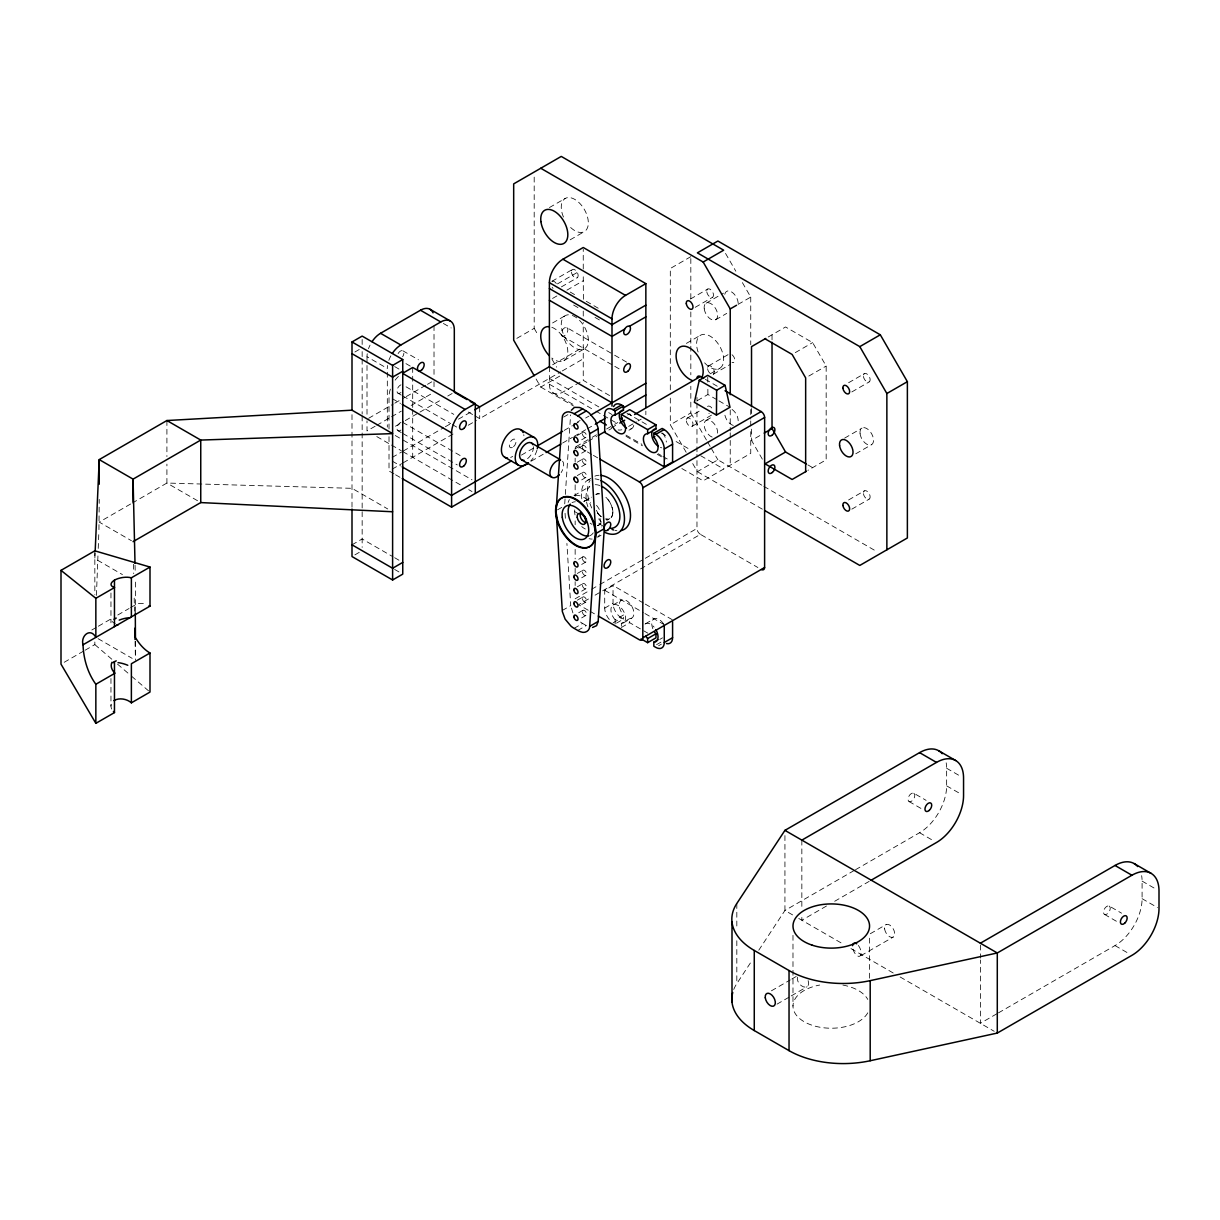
<?xml version="1.0" encoding="UTF-8"?>
<svg xmlns="http://www.w3.org/2000/svg" width="1220" height="1220" viewBox="0 0 1220 1220"><rect width="100%" height="100%" fill="white"/><g stroke="black" fill="none" stroke-linecap="round" stroke-linejoin="round"><path stroke-width="0.75" stroke-dasharray="5 3.75" d="M352 507.154L352 410.179M583.251 269.01L583.251 249.292M869.555 978.181L869.555 935.328M135.313 611.754L135.435 604.83M96.426 595.436L97.935 555.954M98.225 548.436L98.881 531.524M98.942 529.632L99.232 499.392M95.084 553.041L94.84 558.653L122.442 574.589M564.723 503.86L565.226 496.296M565.348 494.405L570.594 414.891M733.754 989.451A76.57 44.21 0 0 1 736.819 983.61L751.459 961.345M758.779 950.212L784.933 910.471L853.893 870.653M777.033 1004.136L789.676 996.816M791.246 995.901L807.045 986.751M549.442 207.552L565.226 198.448M354.898 352L359.244 349.5M570.167 239.806L584.365 231.602M130.601 504.012L99.232 522.114L131.455 540.719M132.248 503.067L166.911 483.044L352 488.32L387.731 508.953M551.897 281.332L572.393 269.498M557.448 283.894L578.417 271.801M561.413 286.883L577.182 277.779M552.553 298.442L557.311 295.697M566.919 290.146L583.251 280.722M368.638 418.277L393.16 404.125M394.792 403.179L404.598 397.522M406.229 396.576L425.841 385.245M427.473 384.315L434.015 380.533L434.015 388.906M516.838 338.352L534.192 328.332L534.192 175.863M552.599 322.949L565.226 315.675M375.18 426.222L367.006 430.934L367.006 420.885M376.812 425.277L389.881 417.728M391.529 416.782L401.334 411.125M411.125 405.467L432.368 393.206M395.478 426.222L403.652 421.495M405.284 420.564L418.368 413.016M420 412.07L441.243 399.809M447.77 396.027L454.313 392.261M690.825 256.658L670.314 268.491L670.314 390.476M91.835 629.993L96.715 627.171M98.347 626.226L111.371 618.708M117.791 615.002L129.03 608.521M130.631 607.591L135.45 604.815A28.716 16.577 60 0 1 146.232 604.357M392.169 457.439L401.639 451.964M403.21 451.064L443.745 427.656M445.376 426.725L451.903 422.943M458.445 419.177L473.146 410.683M552.614 364.795L583.251 347.12M563.853 360.662L584.365 348.829M392.169 469.166L401.639 463.691M403.21 462.776L453.55 433.725M468.251 425.231L476.425 420.519M474.793 415.807L479.689 418.628L560.682 371.871M562.298 370.941L583.251 358.832M690.398 299.052L707.752 289.033M536.083 378.978L540.75 387.06L561.261 375.226M64.218 662.277L83.555 651.114M85.171 650.184L94.84 644.602L94.84 639.92M695.187 307.333L712.526 297.314M706.136 303.185L723.475 293.166M580.125 382.15L562.923 392.077A19.139 11.056 -60 0 1 549.396 384.254L549.396 366.671M738.13 304.36L750.742 297.085L742.339 282.521M715.698 319.762L726.739 313.387M686.372 343.399L700.57 335.21M563.64 417.072L567.895 414.632M352 544.821L362.157 538.966L393.008 556.778M577.289 422.12L580.125 420.488M521.413 455.106L534.589 447.496M564.235 430.386L572.47 425.627M574.117 424.682L579.058 421.83M585.646 418.018L588.94 416.111M354.898 554.871L359.244 552.355M531.295 461.114L544.471 453.52M562.588 443.058L572.47 437.355M574.117 436.394L585.646 429.745M587.293 428.784L595.528 424.041M577.289 435.479L582.962 432.216M708.53 365.939L729.026 354.09M581.681 439.795L585.92 437.355M627.583 414.937L629.672 413.748A10.355 5.978 60 0 1 632.524 418.14M576.16 446.566L590.587 438.239M592.188 437.324L596.992 434.533M606.614 428.983L613.019 425.292M614.636 424.362L617.838 422.516M768.219 336.994L785.558 326.975L812.627 342.606L826.169 366.046L826.169 459.818L807.899 470.371M575.154 448.746L586.835 442.082M588.314 441.152L596.702 436.379M611.372 427.839L618.113 424.026M608.871 430.05L611.647 428.449M578.707 448.03L582.962 445.575M710.238 373.823L719.708 368.364M713.303 374.22L730.658 364.2M581.681 453.169L585.92 450.714M628.651 426.405L636.474 421.906M638.029 420.991L641.156 419.192M628.971 430.202L631.746 428.586M577.289 462.197L582.962 458.933M581.681 466.528L585.92 464.073M697.382 400.587L707.905 394.502L717.375 399.962M577.289 475.571L582.962 472.292M686.174 452.269L670.314 424.774L690.825 412.939L690.825 386.252M795.287 352.626L812.627 342.606M687.241 418.079L701.439 409.889M581.681 479.887L585.92 477.432M587.735 480.177L590.755 478.438M692.03 426.375L712.526 414.525M574.025 495.61L589.443 486.704M706.136 420.397L712.434 416.752M557.525 509.838L561.764 507.398M584.929 500.718L591.212 497.089M583.678 501.633L591.38 497.18M808.814 376.065L826.169 366.046M597.556 525.667L600.636 523.883M606.797 520.33L609.893 518.546M848.601 382.729L864.385 373.625M692.716 463.585L697.382 471.667L717.894 459.818L762.18 485.392M762.347 459.162L751.52 440.405L762.561 434.03M597.952 537.044L601.033 535.26M851.819 391.94L869.159 381.921M578.707 559.294L582.962 556.838M581.681 564.433L585.92 561.978M577.289 573.476L582.962 570.213M581.681 577.792L585.92 575.352M577.289 586.835L582.962 583.572M844.636 438.117L861.991 428.098M581.681 591.166L585.92 588.711M575.154 598.791L589.962 590.236M591.608 589.275L598.196 585.478M599.843 584.533L696.971 528.458L696.971 454.389M577.289 600.194L582.962 596.931M562.237 610.503L570.731 605.593L566.904 543.434M588.482 598.989L578.6 604.693L588.452 610.366M595.07 595.177L700.417 534.36L757.879 567.529M609.283 619.44A11.956 6.908 60 0 1 604.708 608.124L604.708 590.297L613.035 585.493L643.611 603.153M581.681 604.525L585.92 602.07M578.707 612.745L582.962 610.29M855.784 453.779L871.553 444.675M581.681 617.884L585.92 615.429M604.708 608.124L613.035 603.305L613.035 585.493M613.065 604.983L621.392 600.179M574.117 628.346L582.611 623.45L586.271 625.57A19.581 11.3 60 0 0 587.308 626.119M577.777 630.466L586.271 625.57M615.154 623.908L615.154 619.836L623.466 615.017A10.355 5.978 60 0 1 620.827 600.575A10.355 5.978 60 0 1 632.311 607.209A10.355 5.978 60 0 1 629.672 618.601L629.672 622.688L647.744 633.119M613.172 622.764L621.499 617.961L623.466 619.104L623.466 615.017M616.542 623.115L623.466 619.104M621.346 626.119L621.346 623.405L629.672 618.601M623.115 623.084L631.442 618.281M621.346 627.492L629.672 622.688M848.601 499.956L864.385 490.852M645.548 623.725L653.874 618.921M851.819 509.152L869.159 499.132M659.761 639.433L662.536 637.831M656.604 644.633L662.155 641.43M658.587 645.776L661.347 644.175M855.54 869.707L919.575 832.726A38.278 22.097 -60 0 0 946.644 785.848L946.644 768.264A38.278 22.097 -60 0 0 946.186 762.836M826.474 906.018L801.845 920.231L801.845 916.51M834.693 901.275L869.174 881.374M771.421 990.808L790.301 979.904M791.871 979.004L796.599 976.274M870.302 933.727L886.025 924.638M996.786 1013.82L980.377 1023.305L980.377 959.972M998.433 1012.874L1115.019 945.576A38.278 22.097 -60 0 0 1142.088 898.682L1142.088 881.099A38.278 22.097 -60 0 0 1141.63 875.67M860.923 955.656L893.208 937.082M570.213 292.053L576.801 295.865M598.212 308.218L583.389 299.662L583.251 274.027M705.343 379.344L718.473 386.938M573.629 305.076L580.217 308.889M595.04 317.444L601.628 321.241M718.946 400.877L729.987 407.251M807.853 464.881L812.627 467.641M566.888 327.646A4.788 2.76 -60 0 1 565.363 335.058A4.788 2.76 -60 0 1 561.215 332.663A4.788 2.76 -60 0 1 566.888 327.646L613.004 354.273M614.651 355.218L629.474 363.789M562.1 335.927L613.157 365.421M614.804 366.366L621.407 370.163M609.603 395.554L583.251 380.35L583.251 322.461M763.827 486.353L877.028 551.699M626.882 413.107L648.201 425.429M661.332 433.008L667.889 436.791M676.093 441.533L690.855 450.058M700.707 455.731L723.673 468.998M549.396 378.383L598.822 406.916M608.704 412.619L611.998 414.525M549.396 384.254L594.231 410.149M595.879 411.094L617.289 423.462M443.378 323.452L451.186 327.966M697.382 471.667L763.003 509.548M553.361 393.023L573.125 404.43M625.906 435.082L642.01 444.37M658.098 453.657L661.316 455.517M662.933 456.448L669.368 460.169M540.75 387.06L573.568 406.001M626.058 436.318L642.467 445.788M657.229 454.313L665.434 459.055M681.843 468.526L703.162 480.832L750.742 453.367L750.742 428.586M591.73 454.42L578.6 446.84A4.834 2.791 60 0 0 575.138 448.396M593.378 455.365L598.303 458.217M402.905 350.811L418.521 359.824M405.924 363.606L410.606 366.32M394.639 366.579L399.504 369.385M468.266 412.04L473.162 414.861M367.235 353.754A19.139 11.056 -60 0 0 367.006 356.728L387.319 368.455A19.139 11.056 -60 0 1 387.533 365.481M406.046 386.801L453.809 414.373M397.964 393.175L401.258 395.082M402.905 396.027L450.683 423.614M452.33 424.56L457.271 427.427M392.306 398.681L400.541 403.439M574.635 511.546L578.768 513.94M402.752 422.394L460.413 455.685M397.964 430.69L401.258 432.597M402.905 433.542L457.271 464.927M395.25 435.509L401.593 439.185M403.179 440.1L472.003 479.826M376.797 436.592L389.851 444.126M391.483 445.071L401.273 450.714M402.905 451.659L462.105 485.85M468.709 489.647L472.003 491.553M946.644 768.264L960.476 776.255M1142.088 881.099L1155.919 889.09M645.227 604.083L672.586 619.882M392.306 461.16L400.541 465.918M946.644 785.848L960.476 793.839M1142.088 898.682L1157.46 907.558M604.708 590.297L643.337 612.608M644.953 613.538L664.259 624.686M393.953 473.833L389.012 470.981L389.012 436.546M395.6 474.793L400.541 477.645M913.81 793.244A4.788 2.76 -60 0 1 912.301 800.655A4.788 2.76 -60 0 1 908.153 798.261A4.788 2.76 -60 0 1 913.81 793.244L926.117 800.351M1109.255 906.079A4.788 2.76 -60 0 1 1107.745 913.49A4.788 2.76 -60 0 1 1103.597 911.096A4.788 2.76 -60 0 1 1109.255 906.079L1121.561 913.185M590.099 611.327L596.656 615.109M909.022 801.525L922.869 809.516M1104.466 914.375L1118.313 922.366M919.575 832.726L933.407 840.717M1115.019 945.576L1128.851 953.567M394.639 557.708L402.752 562.405M394.639 569.435L399.504 572.256M197.518 500.718L166.911 483.044L166.911 464.103M792.619 914.909L784.933 910.471L784.933 832.223M798.764 918.462L842.791 943.868M850.98 948.596L893.574 973.194M900.116 976.976L994.209 1031.296M98.088 638.67L132.187 658.358M94.84 644.602L111.813 659.212M117.471 664.092L130.189 675.041M131.607 676.261L148.581 690.871M725.534 253.424L735.812 271.206M690.825 412.939L706.685 440.42M707.615 442.036L710.421 446.886M711.351 448.502L717.894 459.818M534.192 328.332L537.913 334.798M551.913 359.061L556.595 367.144M572.912 612.928L570.731 605.593M565.058 513.3L565.409 518.942M135.054 565.241L135.222 572.729M133.529 564.235L133.712 573.659M134.2 598.12L134.459 611.296M135.069 641.415L135.45 660.233M707.737 377.071L707.783 382.302M707.859 389.271L707.905 394.502M980.377 945.073L980.377 958.112M801.845 840.138L801.845 909.053M792.985 935.328L792.985 1006.119M772.031 334.798L772.031 340.426M751.52 408.517L751.52 414.144M751.52 429.15L751.52 440.405M750.742 297.085L750.742 344.726M750.742 409.524L750.742 419.055M750.742 420.961L750.742 426.68M736.819 903.501L736.819 929.579M736.819 940.757L736.819 983.61M730.231 409.935L730.231 430.904M730.231 432.81L730.231 438.529M730.231 440.435L730.231 465.201M696.971 397.415L696.971 401.212M696.971 403.103L696.971 444.888M696.971 446.795L696.971 452.483M690.825 258.564L690.825 298.58M690.825 311.923L690.825 344.33M690.825 346.236L690.825 374.814M670.314 398.101L670.314 424.774M645.853 411.109L645.853 414.693M583.251 311.069L583.251 320.555M575.154 458.247L575.154 462.045M575.154 484.828L575.154 496.235M575.154 520.925L575.154 524.722M575.154 549.412L575.154 558.897M575.154 568.398L575.154 574.101M575.154 581.696L575.154 585.493M479.689 406.9L479.689 418.628M434.015 325.618L434.015 376.751M412.695 367.479L412.695 407.48M412.695 409.386L412.695 457.317M389.012 428.967L389.012 396.774A19.139 11.056 -60 0 1 390.522 388.722M387.319 372.237L387.319 427.153M367.006 356.728L367.006 415.425M362.157 339.45L362.157 344.467M362.157 351.604L362.157 357.277M362.157 359.168L362.157 414.053M362.157 415.944L362.157 431.087M362.157 432.978L362.157 547.338M166.911 420.534L166.911 456.524M135.45 582.092L135.45 604.815M135.45 641.308L135.45 658.342M110.959 592.981L110.959 622.795M110.959 678.518L110.959 706.09M94.84 550.83L94.84 594.857M724.771 294.371A9.577 5.521 60 0 1 732.656 292.663A9.577 5.521 60 0 1 738.069 304.893M712.144 437.08A9.577 5.521 60 0 1 704.184 425.505A9.577 5.521 60 0 1 710.909 420.87A9.577 5.521 60 0 1 717.65 433.283M733.281 425.429A9.577 5.521 60 0 1 724.649 412.939M732.03 409.417A9.577 5.521 60 0 1 738.191 420.747M732.046 354.745A4.788 2.76 60 0 1 734.806 360.19A4.788 2.76 60 0 1 732.046 362.431M536.968 450.134A15.936 9.196 -60 0 1 530.639 461.099M523.761 434.655A15.936 9.196 -60 0 1 523.899 435.769M512.674 456.433A15.936 9.196 -60 0 1 510.631 457.408M533.369 446.703A9.76 5.643 -60 0 1 525.866 459.696M562.588 461.206A9.76 5.643 -60 0 1 561.154 472.582M111.706 709.064A12.154 8.494 13.6 0 1 111.706 703.071M115.275 623.725A11.788 3.614 16.9 0 1 112.148 621.483M621.499 617.961A11.956 6.908 60 0 1 613.035 603.305M615.154 619.836A10.355 5.978 60 0 1 612.501 605.379A10.355 5.978 60 0 1 623.984 612.028A10.355 5.978 60 0 1 621.346 623.405M652.807 628.696A10.355 5.978 60 0 1 654.225 618.754A10.355 5.978 60 0 1 663.665 624M645.044 624.091A10.355 5.978 60 0 1 654.088 627.126M661.743 447.801A10.355 5.978 60 0 1 660.386 447.466M662.612 433.039A10.355 5.978 60 0 1 666.364 442.052M633.775 425.322A10.355 5.978 60 0 1 628.59 428.921M601.14 516.761A14.045 8.113 60 0 1 595.924 510.585M595.924 494.359A14.045 8.113 60 0 1 599.294 493.749M600.774 523.243A14.045 8.113 60 0 1 597.388 525.622M591.959 524.341A14.045 8.113 60 0 1 590.144 523.105M584.243 501.191A14.045 8.113 60 0 1 591.959 501.405M596.519 505.324A14.045 8.113 60 0 1 600.774 512.705M616.893 530.715A30.424 17.568 60 0 1 614.895 530.349M601.048 521.58A30.424 17.568 60 0 1 598.669 518.896M591.761 507.993A30.424 17.568 60 0 1 590.099 480.253M594.887 476.151A30.424 17.568 60 0 1 599.096 475.281M581.803 498.843A30.424 17.568 60 0 1 589.397 479.414M595.04 478.865A30.424 17.568 60 0 1 599.035 479.841M700.417 534.329A4.834 2.791 60 0 1 696.94 528.443M592.218 539.057A23.927 13.816 60 0 1 589.092 538.691M568.169 502.442A23.927 13.816 60 0 1 569.42 499.559M575.184 495.518A23.927 13.816 60 0 1 590.663 502.64M596.412 510.311A23.927 13.816 60 0 1 601.353 526.979M599.477 534.863A23.927 13.816 60 0 1 597.571 537.105M602.954 526.064A23.927 13.816 60 0 1 598.288 522.617M587.918 506.818A23.927 13.816 60 0 1 589.809 486.627M595.177 484.691A23.927 13.816 60 0 1 599.874 485.545M585.325 529.007A13.877 8.006 60 0 1 581.742 526.552M575.001 514.886A13.877 8.006 60 0 1 574.788 509.579M601.17 516.639A13.877 8.006 60 0 1 596.016 510.539M596.016 494.512A13.877 8.006 60 0 1 599.34 493.902M582.611 623.45A19.581 11.3 60 0 1 580.522 622.063M572.043 502.655A18.803 10.858 60 0 1 575.337 501.786M593.255 532.82A18.803 10.858 60 0 1 589.824 535.702M698.114 352.016A19.139 11.056 60 0 1 708.454 335.302A19.139 11.056 60 0 1 723.323 362.904A19.139 11.056 60 0 1 702.735 360.586M563.457 217.038A19.139 11.056 60 0 1 571.738 198.037A19.139 11.056 60 0 1 588.223 224.739A19.139 11.056 60 0 1 568.581 225.319M551.821 327.296A19.139 11.056 60 0 1 567.818 351.894A19.139 11.056 60 0 1 551.821 358.024M572.332 315.462A19.139 11.056 60 0 1 587.933 343.582A19.139 11.056 60 0 1 566.4 339.678A19.139 11.056 60 0 1 568.581 314.775M553.041 288.393A4.788 2.76 60 0 1 552.157 287.279M552.157 281.21A4.788 2.76 60 0 1 556.411 283.68M709.201 413.611A4.788 2.76 60 0 1 708.896 413.305M707.508 406.412A4.788 2.76 60 0 1 713.151 410.332M621.803 429.76A19.139 11.056 -60 0 1 618.128 429.943M400.968 392.52A4.788 2.76 -60 0 1 396.973 390.995A4.788 2.76 -60 0 1 400.968 384.834M400.968 430.035A4.788 2.76 -60 0 1 396.973 428.495A4.788 2.76 -60 0 1 400.968 422.349M398.116 353.571A4.788 2.76 -60 0 1 403.027 350.887A4.788 2.76 -60 0 1 402.646 356.758M395.127 380.152A19.139 11.056 -60 0 1 398.818 376.095M388.829 360.403A19.139 11.056 -60 0 1 391.284 355.111M368.516 348.676A19.139 11.056 -60 0 1 370.041 345.138M808.128 980.636A7.122 4.651 52.5 0 1 803.324 986.812A7.122 4.651 52.5 0 1 797.56 976.717M858.377 945.439A7.122 3.492 66.5 0 1 859.643 956.282A7.122 3.492 66.5 0 1 852.673 947.696M867.755 1012.829A38.278 22.097 0 0 1 804.209 1021.75A38.278 22.097 0 0 1 819.657 985.058M842.883 985.058A38.278 22.097 0 0 1 867.755 999.409M513.559 446.688A4.788 2.76 -60 0 0 515.069 439.276A4.788 2.76 -60 0 0 509.411 444.293A4.788 2.76 -60 0 0 513.559 446.688M860.085 433.756A9.577 5.521 60 0 0 871.034 444.904A9.577 5.521 60 0 0 869.189 430.477A9.577 5.521 60 0 0 860.085 433.756M704.23 308.843A9.577 5.521 60 0 0 715.179 319.991A9.577 5.521 60 0 0 713.334 305.564A9.577 5.521 60 0 0 704.23 308.843M863.424 376.462A4.788 2.76 60 0 0 868.899 382.043A4.788 2.76 60 0 0 867.984 374.814A4.788 2.76 60 0 0 863.424 376.462M707.569 368.76A4.788 2.76 60 0 0 713.044 374.342A4.788 2.76 60 0 0 712.129 367.128A4.788 2.76 60 0 0 707.569 368.76M863.424 493.673A4.788 2.76 60 0 0 868.899 499.254A4.788 2.76 60 0 0 867.984 492.041A4.788 2.76 60 0 0 863.424 493.673M612.882 512.263A14.045 8.113 60 0 0 605.684 497.089A13.877 8.006 60 0 1 612.76 512.202A13.877 8.006 60 0 1 605.654 518.988A14.045 8.113 60 0 0 612.882 512.263M582.367 474.046A2.974 1.708 60 0 0 585.768 477.508A2.974 1.708 60 0 0 585.188 473.04A2.974 1.708 60 0 0 582.367 474.046M582.367 460.687A2.974 1.708 60 0 0 585.768 464.149A2.974 1.708 60 0 0 585.188 459.681A2.974 1.708 60 0 0 582.367 460.687M582.367 447.328A2.974 1.708 60 0 0 585.768 450.79A2.974 1.708 60 0 0 585.188 446.307A2.974 1.708 60 0 0 582.367 447.328M582.367 433.969A2.974 1.708 60 0 0 585.768 437.416A2.974 1.708 60 0 0 585.188 432.947A2.974 1.708 60 0 0 582.367 433.969M582.367 571.966A2.974 1.708 60 0 0 585.768 575.413A2.974 1.708 60 0 0 585.188 570.945A2.974 1.708 60 0 0 582.367 571.966M582.367 558.592A2.974 1.708 60 0 0 585.768 562.054A2.974 1.708 60 0 0 585.188 557.586A2.974 1.708 60 0 0 582.367 558.592M582.367 585.325A2.974 1.708 60 0 0 585.768 588.787A2.974 1.708 60 0 0 585.188 584.304A2.974 1.708 60 0 0 582.367 585.325M582.367 598.684A2.974 1.708 60 0 0 585.768 602.146A2.974 1.708 60 0 0 585.188 597.678A2.974 1.708 60 0 0 582.367 598.684M582.367 612.043A2.974 1.708 60 0 0 585.768 615.505A2.974 1.708 60 0 0 585.188 611.037A2.974 1.708 60 0 0 582.367 612.043M706.792 291.854A4.788 2.76 60 0 0 712.266 297.436A4.788 2.76 60 0 0 711.351 290.223A4.788 2.76 60 0 0 706.792 291.854M571.448 272.319A4.788 2.76 60 0 0 576.923 277.901A4.788 2.76 60 0 0 575.992 270.688A4.788 2.76 60 0 0 571.448 272.319M686.296 420.915A4.788 2.76 60 0 0 691.77 426.497A4.788 2.76 60 0 0 690.84 419.268A4.788 2.76 60 0 0 686.296 420.915M884.607 928.893A7.183 4.148 60 0 0 892.827 937.25A7.183 4.148 60 0 0 891.439 926.438A7.183 4.148 60 0 0 884.607 928.893"/><path stroke-width="1.5" d="M95.175 551.181L99.232 459.604L133.071 479.14L200.751 440.069L392.611 433.618L352 410.179L352 341.951L362.157 336.095L402.752 359.534L402.752 574.132L392.611 579.988L352 556.549L352 509.045M352 341.951L392.611 365.405L392.611 579.988M474.793 409.737L549.396 366.671L549.396 282.674A19.139 11.056 -60 0 1 562.923 259.235L583.251 247.507L645.853 283.635L645.853 407.526M732 1002.123L732 922.015M135.298 612.837L135.45 637.511A28.716 16.577 60 0 0 149.999 653.005L149.999 692.075L131.379 702.827A12.154 8.494 13.6 0 0 114.375 700.356A12.154 8.494 13.6 0 0 113.963 700.615M83.021 644.785C80.474 635.864 90.371 627.126 95.846 637.374L95.846 598.303L61 570.365L94.84 550.83L149.999 567.056L149.999 606.126L83.021 644.785C83.524 658.724 87.611 672.906 95.846 684.267L95.846 723.338L114.466 712.587L114.466 661.621L116.235 660.859M716.445 415.075L716.643 390.248L725.092 385.367L729.987 407.251L716.445 415.075L694.378 402.325L699.258 380.213L707.722 375.333L725.092 385.367M589.672 626.348L595.787 533.582L589.55 432.658L586.759 425.078L580.949 418.14A19.581 11.3 60 0 0 577.777 415.883L574.117 413.763A19.581 11.3 60 0 0 570.945 412.36C566.995 410.606 562.039 413.382 562.237 417.896L556.106 510.661L562.344 611.586L565.15 619.165L570.945 626.104A19.581 11.3 60 0 0 574.117 628.346L577.777 630.466A19.581 11.3 60 0 0 580.949 631.868C584.899 633.622 589.855 630.847 589.672 626.348L598.166 621.438L604.281 528.672L598.044 427.762L595.238 420.168L589.443 413.229A19.581 11.3 60 0 0 586.271 410.987L582.611 408.868A19.581 11.3 60 0 0 579.439 407.465L574.452 407.343L571.341 410.271M598.166 621.438L596.595 625.646L592.569 627.431M942.221 753.701A38.278 22.097 -60 0 0 919.575 752.633L784.933 830.362L736.819 903.501A76.57 44.21 0 0 0 754.265 950.456L754.265 1030.549L789.035 1050.633A76.57 44.21 0 0 0 870.195 1060.744L997.289 1033.065L1131.931 955.336A38.278 22.097 -60 0 0 1159 908.458L1159 890.874A38.278 22.097 -60 0 0 1131.931 875.243L1115.019 865.468L980.377 943.212M113.002 662.719L114.466 661.621M114.055 619.241L116.235 618.067M352 410.179L166.911 420.534L99.232 459.604L99.232 484.233M372.008 341.707A19.139 11.056 -60 0 1 380.548 333.289L420.473 310.231A19.139 11.056 -60 0 1 433.054 312.838M392.321 353.434A19.139 11.056 -60 0 1 400.846 345.001L440.771 321.958A19.139 11.056 -60 0 1 454.313 329.766L454.313 392.261L467.001 399.58M392.611 365.405L402.752 359.534M402.752 371.261L392.611 377.117L352 353.678M133.071 541.649L200.751 502.579L392.611 511.759M95.846 598.303L114.466 587.567M114.375 580.171A12.154 5.139 -10.7 0 1 131.287 577.838L149.999 567.056M611.998 406.153L611.998 318.816A19.139 11.056 -60 0 1 625.524 295.377L645.853 283.635M540.75 168.253L703.162 262.025L723.673 250.191L561.261 156.419L513.681 183.884L513.681 340.182L534.223 375.745M402.188 478.591L451.598 507.123L451.598 432.917A19.139 11.056 -60 0 1 465.14 409.478L475.297 403.622L475.297 493.444M645.853 305.137L611.998 324.688L549.396 288.545M624.655 329.095L611.998 336.415L549.396 300.272M629.52 326.289A4.788 2.76 -60 0 1 627.919 333.731A4.788 2.76 -60 0 1 623.832 331.23A4.788 2.76 -60 0 1 629.52 326.289L645.853 316.864M730.231 394.685L730.231 308.919L736.544 305.274M95.846 684.267L114.466 673.516M149.999 653.005L131.379 663.756L131.379 702.827M574.117 413.763L582.611 408.868M577.777 415.883L586.271 410.987M511.531 460.809L451.598 495.411L402.188 466.879M537.883 445.59L562.588 431.331M590.587 415.166L645.853 383.263M623.466 406.092L615.154 410.896L615.154 414.968A10.355 5.978 60 0 0 612.501 426.359A10.355 5.978 60 0 0 623.984 432.993A10.355 5.978 60 0 0 621.346 418.551L621.346 414.464L647.637 429.638L647.637 433.725A10.355 5.978 60 0 0 644.983 445.117A10.355 5.978 60 0 0 656.482 451.751A10.355 5.978 60 0 0 653.828 437.309L653.828 433.222L662.155 428.418L664.122 429.562A11.956 6.908 60 0 1 672.586 444.202L672.586 462.029L664.259 466.833L604.708 432.444L604.708 414.632A11.956 6.908 60 0 1 613.172 409.752L621.499 404.949L623.466 406.092L623.466 410.164A10.355 5.978 60 0 0 619.424 417.316A10.355 5.978 60 0 0 626.577 428.083M451.598 507.123L528.001 463.02M546.118 452.559L560.941 444.004M595.528 424.041L605.41 418.323M623.283 408.014L645.853 394.975M615.154 414.968L623.466 410.164M621.346 414.464L629.672 409.661L655.963 424.834L655.963 428.921A10.355 5.978 60 0 0 651.831 435.662A10.355 5.978 60 0 0 658.388 446.413M589.672 433.74L598.166 428.83M621.346 418.551L622.383 417.941M765.718 338.443L751.52 346.632L751.52 406.641M598.349 435.433L604.937 431.636M619.76 423.081L624.701 420.229M634.568 414.525L700.417 376.507L703.696 378.398M402.752 562.405L392.611 568.261L352 544.821M647.637 429.638L655.963 424.834M647.637 433.725L655.963 428.921M653.828 433.222L655.811 434.366L664.122 429.562M653.828 437.309L654.865 436.699M664.259 466.833L664.259 449.021L672.586 444.202M880.306 334.798L717.894 241.026L697.382 252.86L859.795 346.632L880.306 334.798L907.375 381.677L907.375 537.974L859.795 565.439L764.65 510.494M599.95 459.162L639.341 481.9L761.158 411.582A4.834 2.791 60 0 1 764.635 417.484L764.604 567.513A4.834 2.791 60 0 1 761.463 569.572M598.303 616.054L639.341 639.753A4.834 2.791 60 0 0 642.818 637.862L642.803 487.802L764.604 417.484M764.147 433.115L772.031 428.571L772.031 342.301M595.787 533.582L604.281 528.672M806.268 463.966L785.558 452.01L765.062 463.844L792.131 479.475L806.328 471.286M886.864 549.808L886.864 393.511L907.375 381.677M642.803 637.846L764.604 567.513M641.064 638.868L647.637 642.665L647.637 638.578L655.963 633.775A10.355 5.978 60 0 1 654.591 632.036M647.637 642.665L655.963 637.862L655.963 633.775M672.586 621.666L672.586 637.694L664.259 642.498A11.956 6.908 60 0 1 655.811 647.378L653.828 646.234L653.828 642.162L657.992 639.753M801.845 840.138L936.487 762.409A38.278 22.097 -60 0 1 963.556 778.024L963.556 795.608A38.278 22.097 -60 0 1 936.487 842.501L870.805 880.413M1131.931 875.243L997.289 952.972L870.195 980.636A76.57 44.21 0 0 1 789.035 970.54L754.265 950.456M765.062 338.825L792.131 354.44L805.657 377.895L805.657 471.667M562.923 259.235L625.524 295.377M549.396 282.674L611.998 318.816M725.046 390.72L761.158 411.582M699.258 380.213L716.643 390.248M549.396 366.671L611.998 402.798M613.172 409.752L615.154 410.896M430.05 309.285L450.348 321.012M420.473 310.231L440.771 321.958M599.813 421.159L606.37 424.957M380.548 333.289L400.846 345.001M520.65 429.623L534.451 437.599M475.297 403.622L412.695 367.479L402.539 373.335L465.14 409.478M470.173 401.411L479.689 406.9M531.371 442.936L560.087 459.528M521.611 459.849L551.928 477.355M504.714 457.225L518.515 465.201M402.188 404.384L451.598 432.917M938.714 750.742L955.626 760.502M1134.158 863.577L1151.07 873.352M919.575 752.633L936.487 762.409M166.911 420.534L200.751 440.069L200.751 502.579M784.933 830.362L997.289 952.972L997.289 1033.065M95.846 723.338L61 664.137L61 570.365M859.795 346.632L886.864 393.511M703.162 262.025L730.231 308.919M772.031 428.571L785.558 452.01M135.008 563.381L133.071 479.14L133.071 501.877M134.81 628.239L135.024 639.539M870.195 980.636L870.195 1060.744M789.035 970.54L789.035 1050.633M664.259 626.47L664.259 642.498M131.379 577.792L131.379 616.862M114.466 626.638L114.466 580.186A12.154 5.139 -10.7 0 0 114.543 587.506M528.534 463.005A15.936 9.196 -60 0 1 515.221 458.278A15.936 9.196 -60 0 1 527.894 437.675A15.936 9.196 -60 0 1 537.318 448.716M507.505 457.973A15.936 9.196 -60 0 1 505.126 438.132A15.936 9.196 -60 0 1 523.151 432.582M523.944 460.275A9.76 5.643 -60 0 1 521.611 448.579A9.76 5.643 -60 0 1 532.911 444.751M559.339 474.839A9.76 5.643 -60 0 1 549.93 472.064A9.76 5.643 -60 0 1 560.575 460.047M149.069 605.608A28.716 16.577 60 0 1 149.999 606.126M114.543 712.541A12.154 8.494 13.6 0 1 113.399 711.458M114.954 673.165A11.788 8.967 25.1 0 1 112.026 662.231M118.066 662.628A11.788 3.614 16.9 0 1 127.795 665.281M119.225 620.096A11.788 3.599 -17.2 0 1 130.128 617.716M117.928 625.006A11.788 3.614 16.9 0 1 117.105 624.64M672.586 637.694A11.956 6.908 60 0 1 666.455 643.55M655.903 629.718A10.355 5.978 60 0 1 653.828 642.162M647.637 638.578A10.355 5.978 60 0 1 645.853 636.199M655.811 434.366A11.956 6.908 60 0 1 664.259 449.021M613.63 406.58A11.956 6.908 60 0 1 621.499 404.949M586.515 519.339A14.045 8.113 60 0 1 584.243 515.648M601.048 475.388A30.424 17.568 60 0 1 628.117 502.762A30.424 17.568 60 0 1 620.599 530.669M613.553 529.968A30.424 17.568 60 0 1 612.028 529.404M601.018 480.68A30.424 17.568 60 0 1 624.381 516.67A30.424 17.568 60 0 1 604.891 532.378M696.955 378.063A4.834 2.791 60 0 1 700.417 376.538M639.341 481.93A4.834 2.791 60 0 1 642.818 487.817M601.429 486.2A23.927 13.816 60 0 1 619.196 510.448A23.927 13.816 60 0 1 610.717 528.367M586.027 522.739A6.085 3.507 60 0 1 581.406 518.973A6.085 3.507 60 0 1 580.445 513.086M588.726 535.992A18.803 10.858 60 0 1 572.043 524.371A18.803 10.858 60 0 1 570.319 504.119M692.091 380.411A19.139 11.056 60 0 1 676.109 355.233A19.139 11.056 60 0 1 693.082 350.491A19.139 11.056 60 0 1 701.653 377.742M549.305 355.737A19.139 11.056 60 0 1 540.75 336.262A19.139 11.056 60 0 1 549.305 326.67M852.612 945.683A7.122 3.492 66.5 0 1 856.73 943.807M1115.019 865.468A38.278 22.097 -60 0 1 1137.665 866.551M754.265 1030.549A76.57 44.21 0 0 1 732.747 992.531M772.412 472.445A4.788 2.76 -60 0 0 773.938 465.033A4.788 2.76 -60 0 0 768.264 470.051A4.788 2.76 -60 0 0 772.412 472.445M772.412 434.93A4.788 2.76 -60 0 0 773.938 427.518A4.788 2.76 -60 0 0 768.264 432.536A4.788 2.76 -60 0 0 772.412 434.93M608.277 529.693A4.788 2.76 -60 0 0 609.802 522.282A4.788 2.76 -60 0 0 604.144 527.299A4.788 2.76 -60 0 0 608.277 529.693M608.277 567.193A4.788 2.76 -60 0 0 609.802 559.782A4.788 2.76 -60 0 0 604.144 564.814A4.788 2.76 -60 0 0 608.277 567.193M839.589 445.59A9.577 5.521 60 0 0 850.538 456.753A9.577 5.521 60 0 0 848.678 442.311A9.577 5.521 60 0 0 839.589 445.59M842.928 388.296A4.788 2.76 60 0 0 848.403 393.877A4.788 2.76 60 0 0 847.473 386.664A4.788 2.76 60 0 0 842.928 388.296M842.928 505.507A4.788 2.76 60 0 0 848.403 511.088A4.788 2.76 60 0 0 847.473 503.875A4.788 2.76 60 0 0 842.928 505.507M556.411 514.901A28.06 16.211 60 0 0 588.757 547.017A28.06 16.211 60 0 0 582.672 504.439A28.06 16.211 60 0 0 556.411 514.901M555.817 514.733A28.06 16.211 60 0 0 587.918 547.444A28.06 16.211 60 0 0 582.489 505.126A28.06 16.211 60 0 0 555.817 514.733M562.283 517.265A18.803 10.858 60 0 0 583.785 539.194A18.803 10.858 60 0 0 580.156 510.829A18.803 10.858 60 0 0 562.283 517.265M577.197 517.28A6.085 3.507 60 0 0 584.151 524.356A6.085 3.507 60 0 0 582.977 515.191A6.085 3.507 60 0 0 577.197 517.28M573.873 478.957A2.974 1.708 60 0 0 577.274 482.418A2.974 1.708 60 0 0 576.694 477.935A2.974 1.708 60 0 0 573.873 478.957M573.873 465.598A2.974 1.708 60 0 0 577.274 469.044A2.974 1.708 60 0 0 576.694 464.576A2.974 1.708 60 0 0 573.873 465.598M573.873 452.224A2.974 1.708 60 0 0 577.274 455.685A2.974 1.708 60 0 0 576.694 451.217A2.974 1.708 60 0 0 573.873 452.224M573.873 425.505A2.974 1.708 60 0 0 577.274 428.967A2.974 1.708 60 0 0 576.694 424.484A2.974 1.708 60 0 0 573.873 425.505M573.873 438.864A2.974 1.708 60 0 0 577.274 442.326A2.974 1.708 60 0 0 576.694 437.858A2.974 1.708 60 0 0 573.873 438.864M573.873 576.862A2.974 1.708 60 0 0 577.274 580.323A2.974 1.708 60 0 0 576.694 575.855A2.974 1.708 60 0 0 573.873 576.862M573.873 563.503A2.974 1.708 60 0 0 577.274 566.964A2.974 1.708 60 0 0 576.694 562.481A2.974 1.708 60 0 0 573.873 563.503M573.873 590.221A2.974 1.708 60 0 0 577.274 593.683A2.974 1.708 60 0 0 576.694 589.214A2.974 1.708 60 0 0 573.873 590.221M573.873 603.595A2.974 1.708 60 0 0 577.274 607.041A2.974 1.708 60 0 0 576.694 602.573A2.974 1.708 60 0 0 573.873 603.595M573.873 616.954A2.974 1.708 60 0 0 577.274 620.416A2.974 1.708 60 0 0 576.694 615.932A2.974 1.708 60 0 0 573.873 616.954M540.917 221.613A19.139 11.056 60 0 0 562.817 243.924A19.139 11.056 60 0 0 559.126 215.055A19.139 11.056 60 0 0 540.917 221.613M686.296 303.704A4.788 2.76 60 0 0 691.77 309.27A4.788 2.76 60 0 0 690.84 302.057A4.788 2.76 60 0 0 686.296 303.704M627.964 371.2A4.788 2.76 -60 0 0 629.474 363.789A4.788 2.76 -60 0 0 623.817 368.806A4.788 2.76 -60 0 0 627.964 371.2M463.829 428.449A4.788 2.76 -60 0 0 465.354 421.037A4.788 2.76 -60 0 0 459.681 426.054A4.788 2.76 -60 0 0 463.829 428.449M463.829 465.949A4.788 2.76 -60 0 0 465.354 458.537A4.788 2.76 -60 0 0 459.681 463.57A4.788 2.76 -60 0 0 463.829 465.949M421.693 369.95A4.788 2.76 -60 0 0 423.203 362.538A4.788 2.76 -60 0 0 417.545 367.555A4.788 2.76 -60 0 0 421.693 369.95M1124.657 923.265A4.788 2.76 -60 0 0 1126.182 915.854A4.788 2.76 -60 0 0 1120.509 920.871A4.788 2.76 -60 0 0 1124.657 923.265M929.213 810.431A4.788 2.76 -60 0 0 930.738 803.004A4.788 2.76 -60 0 0 925.065 808.036A4.788 2.76 -60 0 0 929.213 810.431M812.139 945.164A38.278 22.097 0 0 0 869.555 926.026A38.278 22.097 0 0 0 812.139 906.887A38.278 22.097 0 0 0 812.139 945.164M765.275 997.792A7.183 4.148 60 0 0 773.48 1006.149A7.183 4.148 60 0 0 772.092 995.337A7.183 4.148 60 0 0 765.275 997.792"/></g></svg>
